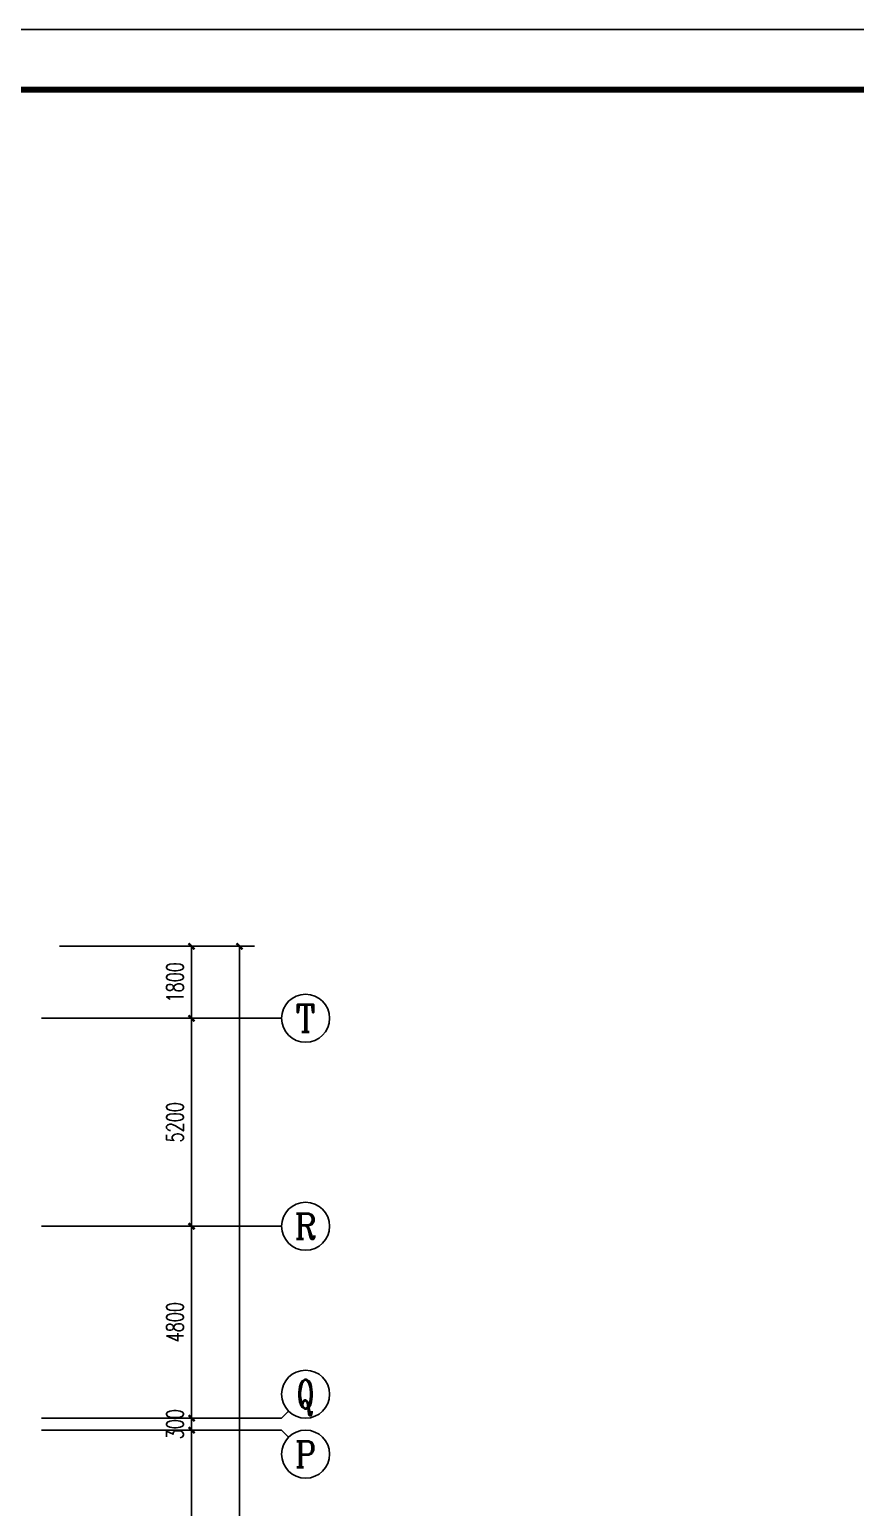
# Model space of a CAD drawing. Extents: x 1725663 to 4653551, y -550461 to 248782.
# Drawn here: x 2394843 to 2415489, y -42220 to -5262 of the extents above; entities that cross this region are included whole.
import ezdxf
from ezdxf.enums import TextEntityAlignment as Align

# ---------------------------------------------------------------- set-up
doc = ezdxf.new("R2010")
doc.units = 0
doc.header["$LTSCALE"] = 1000
for name, color, linetype in [('0-底图', 7, 'Continuous'), ('AXIS', 3, 'Continuous'), ('AXIS_TEXT', 7, 'Continuous'), ('BTTK', 7, 'Continuous'), ('PUB_TITLE', 4, 'Continuous')]:
    doc.layers.add(name, color=color, linetype=linetype)
doc.styles.add('_TCH_AXIS', font='COMPLEX', dxfattribs={"bigfont": 'GBCBIG'})
doc.styles.add('A_DIM_T3', font='SIMPLEX', dxfattribs={"width": 0.7, "bigfont": 'HZ'})
doc.styles.add('COMPLEX', font='COMPLEX')
doc.styles.add('HZ(TK)', font='geniso.shx', dxfattribs={"width": 0.9, "bigfont": 'hztxt.shx'})
doc.dimstyles.new('_TCH_ARCH&&150', dxfattribs={"dimtxt": 420, "dimasz": 150, "dimexe": 375, "dimexo": 450, "dimgap": 202.5, "dimtad": 1, "dimdec": 0, "dimzin": 0, "dimdsep": 46, "dimtxsty": 'A_DIM_T3', "dimblk": 'ARCHTICK', "dimcen": 0.09, "dimclrt": 7, "dimazin": 2, "dimtfac": 1, "dimtdec": 0, "dimtix": 1, "dimtmove": 2, "dimatfit": 3, "dimfxl": 150, "dimtolj": 1, "dimtzin": 0, "dimarcsym": 0})

# ---------------------------------------------------------------- blocks, each defined once
blk = doc.blocks.new('vhtemplate_2020年新竖式图框_A0')
at = {"layer": 'PUB_TITLE', "color": 7}
blk.add_lwpolyline([(0, 0), (1189, 0), (1189, 841), (0, 841)], close=True, dxfattribs=at)
at = {"layer": 'PUB_TITLE', "const_width": 1}
blk.add_lwpolyline([(25, 10), (1179, 10), (1179, 831), (25, 831)], close=True, dxfattribs=at)
at = {"layer": 'BTTK', "color": 4, "style": 'HZ(TK)', "width": 0.9}
for tag, p in [('合作单位', (1144, 743.5)), ('建设单位', (1144, 209.5)), ('工程名称', (1144, 176.5)), ('子项名称', (1154, 160)), ('图纸名称', (1144, 141))]:
    blk.add_attdef(tag, text='', height=3.5, dxfattribs=at).set_placement(p, align=Align.MIDDLE_CENTER)
for tag, p in [('注册证书号', (1156.5, 309.01)), ('注册印章号', (1156.5, 301.01)), ('设计号', (1154, 193)), ('图别', (1137.75, 34)), ('图号', (1170.25, 34)), ('版本号', (1137.75, 26)), ('日期', (1170.25, 26))]:
    blk.add_attdef(tag, text='', height=3.5, dxfattribs=at).set_placement(p, align=Align.MIDDLE)
blk = doc.blocks.new('_ArchTick')
at = {"color": 0, "linetype": 'ByBlock', "const_width": 0.4}
blk.add_lwpolyline([(-0.5, -0.5), (0.5, 0.5)], dxfattribs=at)
blk = doc.blocks.new('*D691')
at = {"layer": 'AXIS', "color": 0, "lineweight": -2, "transparency": 16777216}
for p, q in [((1606457, 52945), (1611332, 52945)), ((1610957, -26655), (1610957, 52945)), ((1606457, -26655), (1611332, -26655))]:
    blk.add_line(p, q, dxfattribs=at)
at = {"layer": 'Defpoints', "color": 0, "transparency": 16777216}
for p in [(1606007, 52945), (1610957, 52945), (1606007, -26655)]:
    blk.add_point(p, dxfattribs=at)
at = {"layer": 'AXIS', "color": 0, "lineweight": -2, "transparency": 16777216, "xscale": 150, "yscale": 150, "zscale": 150}
for p, rotation in [((1610957, 52945), 90), ((1610957, -26655), 270)]:
    blk.add_blockref('_ArchTick', p, dxfattribs=dict(at, rotation=rotation))
at = {"layer": 'AXIS', "color": 7, "transparency": 16777216, "insert": (1610544, 13145), "char_height": 420, "attachment_point": 5, "rotation": 90, "style": 'A_DIM_T3'}
blk.add_mtext('\\A1;79600', dxfattribs=at)
blk = doc.blocks.new('*D702')
at = {"layer": 'AXIS', "color": 0, "lineweight": -2, "transparency": 16777216}
for p, q in [((1606457, 40845), (1610132, 40845)), ((1609757, 33145), (1609757, 40845)), ((1606457, 33145), (1610132, 33145))]:
    blk.add_line(p, q, dxfattribs=at)
at = {"layer": 'Defpoints', "color": 0, "transparency": 16777216}
for p in [(1606007, 40845), (1609757, 40845), (1606007, 33145)]:
    blk.add_point(p, dxfattribs=at)
at = {"layer": 'AXIS', "color": 0, "lineweight": -2, "transparency": 16777216, "xscale": 150, "yscale": 150, "zscale": 150}
for p, rotation in [((1609757, 40845), 90), ((1609757, 33145), 270)]:
    blk.add_blockref('_ArchTick', p, dxfattribs=dict(at, rotation=rotation))
at = {"layer": 'AXIS', "color": 7, "transparency": 16777216, "insert": (1609344, 36995), "char_height": 420, "attachment_point": 5, "rotation": 90, "style": 'A_DIM_T3'}
blk.add_mtext('\\A1;7700', dxfattribs=at)
blk = doc.blocks.new('*D703')
at = {"layer": 'AXIS', "color": 0, "lineweight": -2, "transparency": 16777216}
for p, q in [((1606457, 41145), (1610132, 41145)), ((1609757, 41145), (1609757, 41295)), ((1609757, 40845), (1609757, 41145)), ((1606457, 40845), (1610132, 40845)), ((1609757, 40845), (1609757, 40695))]:
    blk.add_line(p, q, dxfattribs=at)
at = {"layer": 'Defpoints', "color": 0, "transparency": 16777216}
for p in [(1606007, 41145), (1609757, 41145), (1606007, 40845)]:
    blk.add_point(p, dxfattribs=at)
at = {"layer": 'AXIS', "color": 0, "lineweight": -2, "transparency": 16777216, "xscale": 150, "yscale": 150, "zscale": 150}
for p, rotation in [((1609757, 41145), 270), ((1609757, 40845), 90)]:
    blk.add_blockref('_ArchTick', p, dxfattribs=dict(at, rotation=rotation))
at = {"layer": 'AXIS', "color": 7, "transparency": 16777216, "insert": (1609344, 40995), "char_height": 420, "attachment_point": 5, "rotation": 90, "style": 'A_DIM_T3'}
blk.add_mtext('\\A1;300', dxfattribs=at)
blk = doc.blocks.new('*D704')
at = {"layer": 'AXIS', "color": 0, "lineweight": -2, "transparency": 16777216}
for p, q in [((1606457, 45945), (1610132, 45945)), ((1609757, 41145), (1609757, 45945)), ((1606457, 41145), (1610132, 41145))]:
    blk.add_line(p, q, dxfattribs=at)
at = {"layer": 'Defpoints', "color": 0, "transparency": 16777216}
for p in [(1606007, 45945), (1609757, 45945), (1606007, 41145)]:
    blk.add_point(p, dxfattribs=at)
at = {"layer": 'AXIS', "color": 0, "lineweight": -2, "transparency": 16777216, "xscale": 150, "yscale": 150, "zscale": 150}
for p, rotation in [((1609757, 45945), 90), ((1609757, 41145), 270)]:
    blk.add_blockref('_ArchTick', p, dxfattribs=dict(at, rotation=rotation))
at = {"layer": 'AXIS', "color": 7, "transparency": 16777216, "insert": (1609344, 43545), "char_height": 420, "attachment_point": 5, "rotation": 90, "style": 'A_DIM_T3'}
blk.add_mtext('\\A1;4800', dxfattribs=at)
blk = doc.blocks.new('*D705')
at = {"layer": 'AXIS', "color": 0, "lineweight": -2, "transparency": 16777216}
for p, q in [((1606457, 51145), (1610132, 51145)), ((1609757, 45945), (1609757, 51145)), ((1606457, 45945), (1610132, 45945))]:
    blk.add_line(p, q, dxfattribs=at)
at = {"layer": 'Defpoints', "color": 0, "transparency": 16777216}
for p in [(1606007, 51145), (1609757, 51145), (1606007, 45945)]:
    blk.add_point(p, dxfattribs=at)
at = {"layer": 'AXIS', "color": 0, "lineweight": -2, "transparency": 16777216, "xscale": 150, "yscale": 150, "zscale": 150}
for p, rotation in [((1609757, 51145), 90), ((1609757, 45945), 270)]:
    blk.add_blockref('_ArchTick', p, dxfattribs=dict(at, rotation=rotation))
at = {"layer": 'AXIS', "color": 7, "transparency": 16777216, "insert": (1609344, 48545), "char_height": 420, "attachment_point": 5, "rotation": 90, "style": 'A_DIM_T3'}
blk.add_mtext('\\A1;5200', dxfattribs=at)
blk = doc.blocks.new('*D706')
at = {"layer": 'AXIS', "color": 0, "lineweight": -2, "transparency": 16777216}
for p, q in [((1606457, 52945), (1610132, 52945)), ((1609757, 51145), (1609757, 52945)), ((1606457, 51145), (1610132, 51145))]:
    blk.add_line(p, q, dxfattribs=at)
at = {"layer": 'Defpoints', "color": 0, "transparency": 16777216}
for p in [(1606007, 52945), (1609757, 52945), (1606007, 51145)]:
    blk.add_point(p, dxfattribs=at)
at = {"layer": 'AXIS', "color": 0, "lineweight": -2, "transparency": 16777216, "xscale": 150, "yscale": 150, "zscale": 150}
for p, rotation in [((1609757, 52945), 90), ((1609757, 51145), 270)]:
    blk.add_blockref('_ArchTick', p, dxfattribs=dict(at, rotation=rotation))
at = {"layer": 'AXIS', "color": 7, "transparency": 16777216, "insert": (1609344, 52045), "char_height": 420, "attachment_point": 5, "rotation": 90, "style": 'A_DIM_T3'}
blk.add_mtext('\\A1;1800', dxfattribs=at)
blk = doc.blocks.new('_AXISO')
blk.add_circle((0, 0), 0.5)
at = {"layer": 'AXIS_TEXT', "style": 'COMPLEX', "width": 1.041667}
blk.add_attdef('A', text='', height=0.56, dxfattribs=at).set_placement((-0.25, -0.28), (0.25, -0.28), align=Align.FIT)
blk = doc.blocks.new('ghj')
at = {"layer": 'AXIS'}
for p, q in [((1606007, 51145.3), (1612007, 51145.3)), ((1606007, 45945.3), (1612007, 45945.3)), ((1606007, 41145.3), (1612007, 41145.3)), ((1612182.7, 41321), (1612007, 41145.3)), ((1606007, 40845.3), (1612007, 40845.3)), ((1612182.7, 40669.5), (1612007, 40845.3))]:
    blk.add_line(p, q, dxfattribs=at)
ref = blk.add_blockref('_AXISO', (1612607, 51145.3), dxfattribs=dict(at, xscale=1200, yscale=1200, zscale=1200))
ref.add_attrib('A', 'T', dxfattribs={"layer": 'AXIS_TEXT', "height": 683.5, "style": '_TCH_AXIS'}).set_placement((1612362.9, 50803.5), (1612851.1, 50803.5), align=Align.FIT)
ref = blk.add_blockref('_AXISO', (1612607, 45945.3), dxfattribs=dict(at, xscale=1200, yscale=1200, zscale=1200))
ref.add_attrib('A', 'R', dxfattribs={"layer": 'AXIS_TEXT', "height": 637.8, "style": '_TCH_AXIS'}).set_placement((1612333.7, 45626.4), (1612880.3, 45626.4), align=Align.FIT)
ref = blk.add_blockref('_AXISO', (1612607, 41745.3), dxfattribs=dict(at, xscale=1200, yscale=1200, zscale=1200))
ref.add_attrib('A', 'Q', dxfattribs={"layer": 'AXIS_TEXT', "height": 715.4, "style": '_TCH_AXIS', "width": 0.807692}).set_placement((1612386.9, 41387.6), (1612827.1, 41387.6), align=Align.FIT)
ref = blk.add_blockref('_AXISO', (1612607, 40245.3), dxfattribs=dict(at, xscale=1200, yscale=1200, zscale=1200))
ref.add_attrib('A', 'P', dxfattribs={"layer": 'AXIS_TEXT', "height": 652.9, "style": '_TCH_AXIS'}).set_placement((1612342.7, 39918.8), (1612871.3, 39918.8), align=Align.FIT)
for p1, p2, distance, picture, middle in [((1606007, -26654.7), (1606007, 52945.3), -4950, '*D691', (1610544.5, 13145.3)), ((1606007, 51145.3), (1606007, 52945.3), -3750, '*D706', (1609344.5, 52045.3)), ((1606007, 45945.3), (1606007, 51145.3), -3750, '*D705', (1609344.5, 48545.3)), ((1606007, 41145.3), (1606007, 45945.3), -3750, '*D704', (1609344.5, 43545.3)), ((1606007, 40845.3), (1606007, 41145.3), -3750, '*D703', (1609344.5, 40995.3)), ((1606007, 33145.3), (1606007, 40845.3), -3750, '*D702', (1609344.5, 36995.3))]:
    dim = blk.add_aligned_dim(p1=p1, p2=p2, distance=distance, dimstyle='_TCH_ARCH&&150', dxfattribs=at)
    dim.commit()
    dim.dimension.update_dxf_attribs({"geometry": picture, "text_midpoint": middle})

msp = doc.modelspace()

# ---------------------------------------------------------------- block references
at = {"layer": '0-底图', "xscale": 150, "yscale": 150, "zscale": 150}
msp.add_blockref('vhtemplate_2020年新竖式图框_A0', (2257784, -131412), dxfattribs=at)
at = {"layer": '0-底图'}
msp.add_blockref('ghj', (789136, -81133), dxfattribs=at)

doc.saveas('drawing.dxf')
